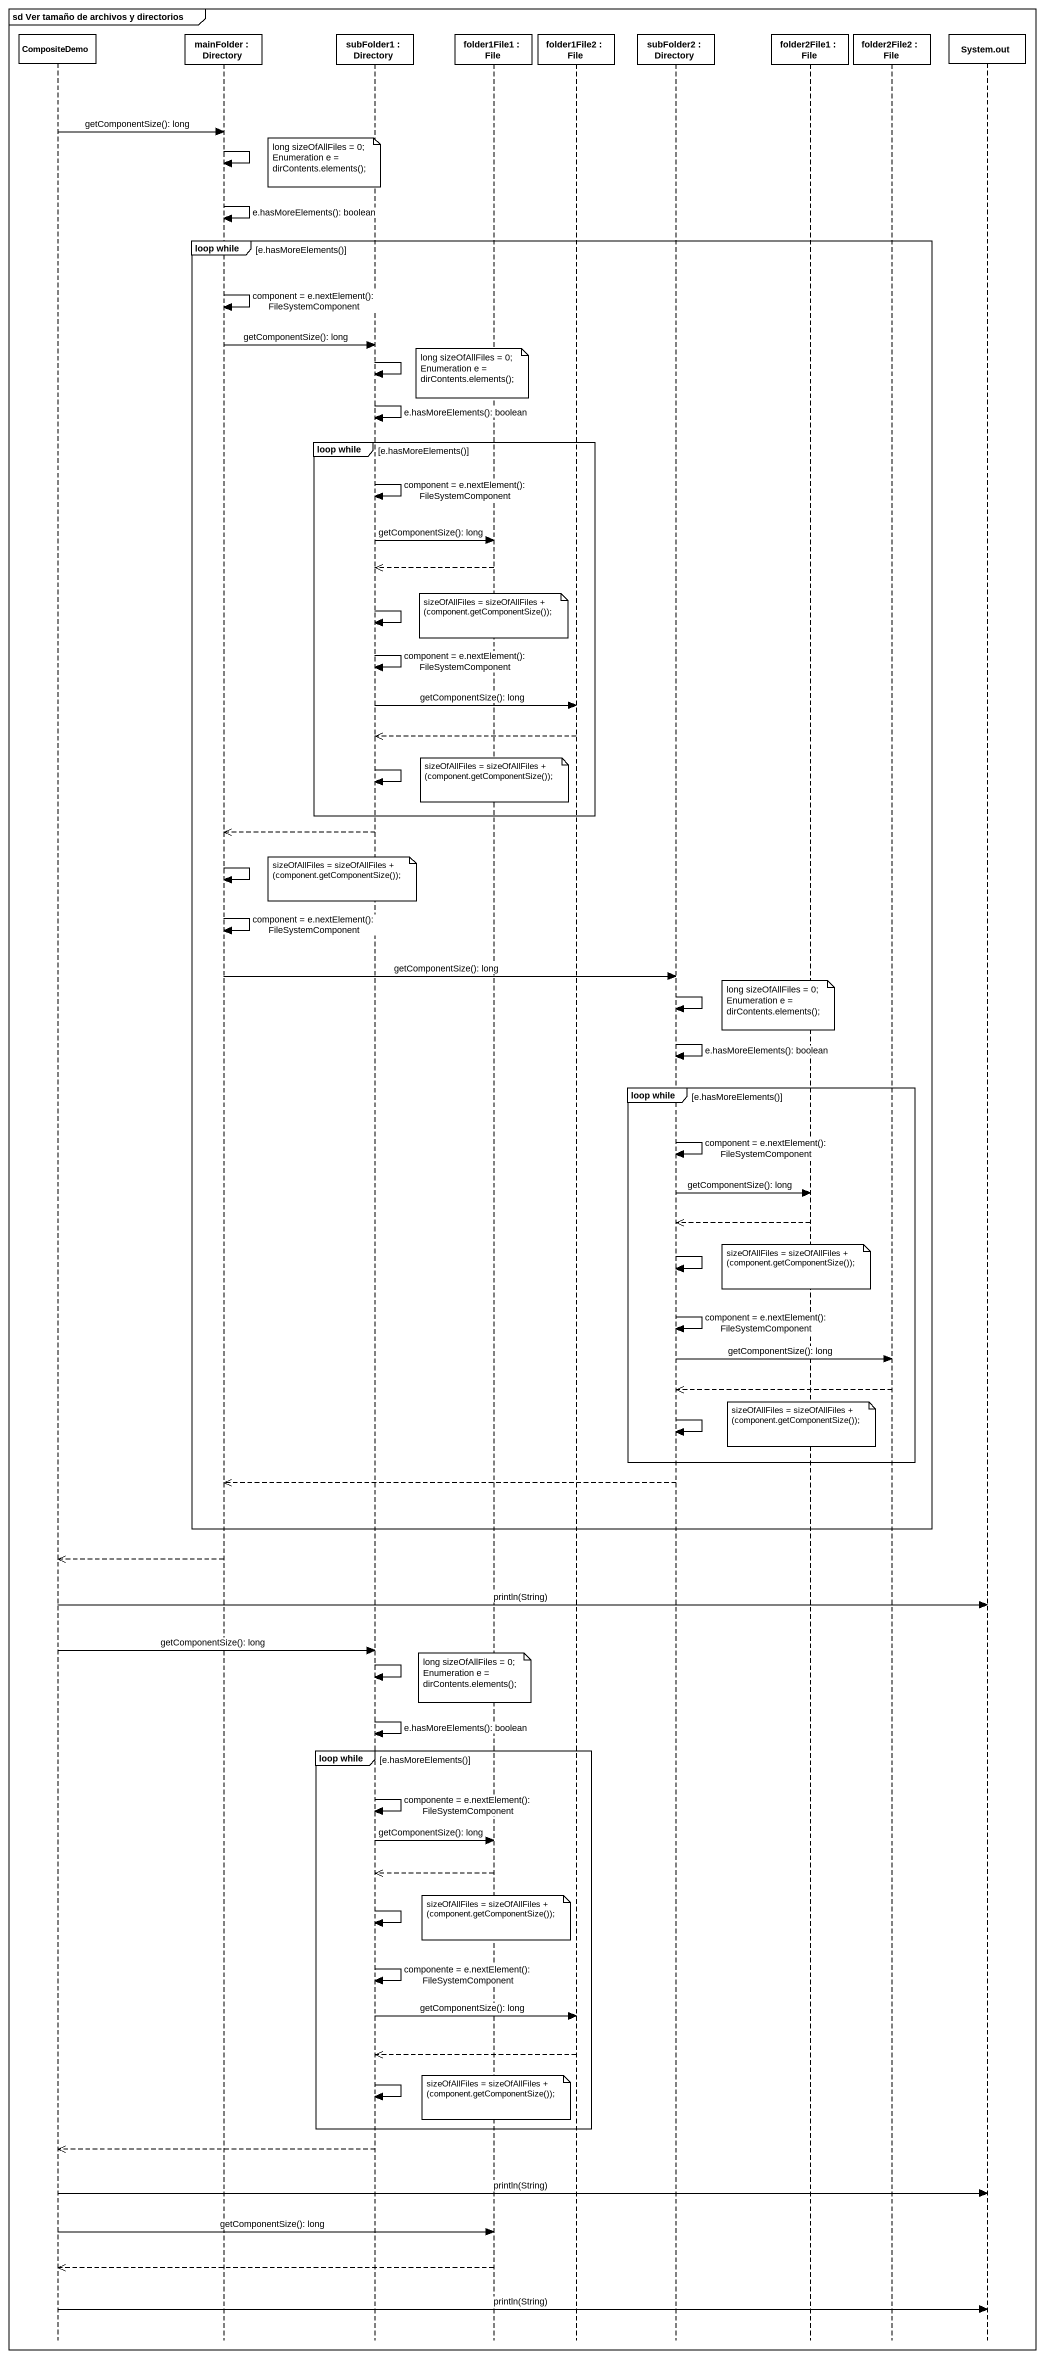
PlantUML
@startuml
mainframe sd Ver tamaño de archivos y directorios
hide footbox
participant CompositeDemo
participant "mainFolder : Directory" as mainFolder
participant "subFolder1 : Directory" as subFolder1
participant "folder1File1 : File" as folder1File1
participant "folder1File2 : File" as folder1File2
participant "subFolder2 : Directory" as subFolder2
participant "folder2File1 : File" as folder2File1
participant "folder2File2 : File" as folder2File2
participant "System.out" as System_out

CompositeDemo -> mainFolder : getComponentSize(): long
mainFolder -> mainFolder
note over subFolder1
  long sizeOfAllFiles = 0;
  Enumeration e = dirContents.elements();
end note
mainFolder -> mainFolder : e.hasMoreElements(): boolean
group loop while [e.hasMoreElements()]
  mainFolder -> mainFolder : component = e.nextElement(): FileSystemComponent
  mainFolder -> subFolder1 : getComponentSize(): long
  subFolder1 -> subFolder1
  note over folder1File1
    long sizeOfAllFiles = 0;
    Enumeration e = dirContents.elements();
  end note
  subFolder1 -> subFolder1 : e.hasMoreElements(): boolean
  group loop while [e.hasMoreElements()]
    subFolder1 -> subFolder1 : component = e.nextElement(): FileSystemComponent
    subFolder1 -> folder1File1 : getComponentSize(): long
    folder1File1 -->> subFolder1
    subFolder1 -> subFolder1
    note over folder1File1 : sizeOfAllFiles = sizeOfAllFiles + (component.getComponentSize());
    subFolder1 -> subFolder1 : component = e.nextElement(): FileSystemComponent
    subFolder1 -> folder1File2 : getComponentSize(): long
    folder1File2 -->> subFolder1
    subFolder1 -> subFolder1
    note over folder1File1 : sizeOfAllFiles = sizeOfAllFiles + (component.getComponentSize());
  end
  subFolder1 -->> mainFolder
  mainFolder -> mainFolder
  note over subFolder1 : sizeOfAllFiles = sizeOfAllFiles + (component.getComponentSize());
  mainFolder -> mainFolder : component = e.nextElement(): FileSystemComponent
  mainFolder -> subFolder2 : getComponentSize(): long
  subFolder2 -> subFolder2
  note over folder2File1
    long sizeOfAllFiles = 0;
    Enumeration e = dirContents.elements();
  end note
  subFolder2 -> subFolder2 : e.hasMoreElements(): boolean
  group loop while [e.hasMoreElements()]
    subFolder2 -> subFolder2 : component = e.nextElement(): FileSystemComponent
    subFolder2 -> folder2File1 : getComponentSize(): long
    folder2File1 -->> subFolder2
    subFolder2 -> subFolder2
    note over folder2File1 : sizeOfAllFiles = sizeOfAllFiles + (component.getComponentSize());
    subFolder2 -> subFolder2 : component = e.nextElement(): FileSystemComponent
    subFolder2 -> folder2File2 : getComponentSize(): long
    folder2File2 -->> subFolder2
    subFolder2 -> subFolder2
    note over folder2File1 : sizeOfAllFiles = sizeOfAllFiles + (component.getComponentSize());
  end
  subFolder2 -->> mainFolder
end
mainFolder -->> CompositeDemo
CompositeDemo -> System_out : println(String)
CompositeDemo -> subFolder1 : getComponentSize(): long
subFolder1 -> subFolder1
note over folder1File1
  long sizeOfAllFiles = 0;
  Enumeration e = dirContents.elements();
end note
subFolder1 -> subFolder1 : e.hasMoreElements(): boolean
group loop while [e.hasMoreElements()]
  subFolder1 -> subFolder1 : componente = e.nextElement(): FileSystemComponent
  subFolder1 -> folder1File1 : getComponentSize(): long
  folder1File1 -->> subFolder1
  subFolder1 -> subFolder1
  note over folder1File1 : sizeOfAllFiles = sizeOfAllFiles + (component.getComponentSize());
  subFolder1 -> subFolder1 : componente = e.nextElement(): FileSystemComponent
  subFolder1 -> folder1File2 : getComponentSize(): long
  folder1File2 -->> subFolder1
  subFolder1 -> subFolder1
  note over folder1File1 : sizeOfAllFiles = sizeOfAllFiles + (component.getComponentSize());
end
subFolder1 -->> CompositeDemo
CompositeDemo -> System_out : println(String)
CompositeDemo -> folder1File1 : getComponentSize(): long
folder1File1 -->> CompositeDemo
CompositeDemo -> System_out : println(String)
@enduml
